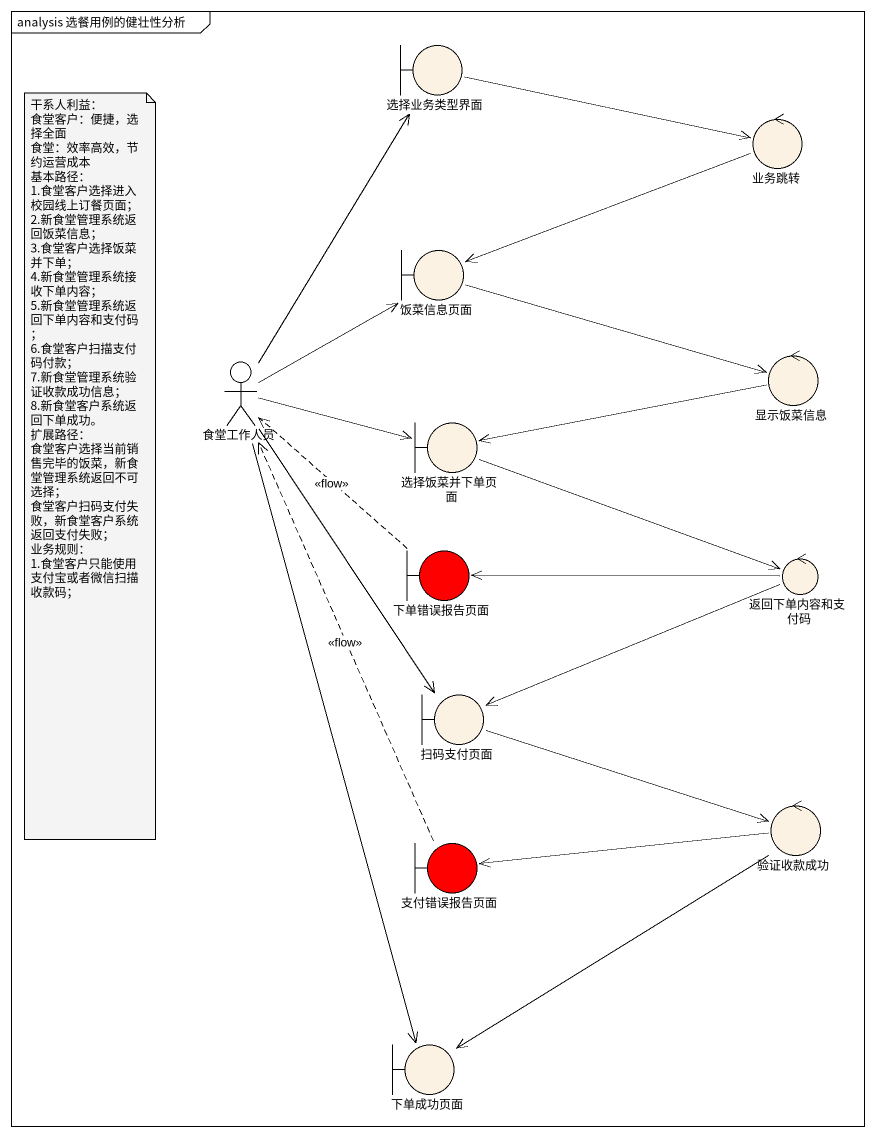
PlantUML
@startuml
mainframe analysis 选餐用例的健壮性分析
boundary 选择业务类型界面 #FCF2E3
control 业务跳转 #FCF2E3
boundary 饭菜信息页面 #FCF2E3
actor 食堂工作人员
control 显示饭菜信息 #FCF2E3
boundary 选择饭菜并下单页面 #FCF2E3
boundary 下单错误报告页面 #FF0000
control 返回下单内容和支付码 #FCF2E3
boundary 扫码支付页面 #FCF2E3
boundary 支付错误报告页面 #FF0000
control 验证收款成功 #FCF2E3
boundary 下单成功页面 #FCF2E3
选择业务类型界面 -right-> 业务跳转
业务跳转 -left-> 饭菜信息页面
饭菜信息页面 -right-> 显示饭菜信息
食堂工作人员 -up-> 选择业务类型界面
食堂工作人员 -right-> 饭菜信息页面
食堂工作人员 -right-> 选择饭菜并下单页面
食堂工作人员 --> 扫码支付页面
食堂工作人员 --> 下单成功页面
显示饭菜信息 -left-> 选择饭菜并下单页面
选择饭菜并下单页面 -right-> 返回下单内容和支付码
下单错误报告页面 .up.> 食堂工作人员 : <<flow>>
返回下单内容和支付码 -left-> 下单错误报告页面
返回下单内容和支付码 -left-> 扫码支付页面
扫码支付页面 -right-> 验证收款成功
支付错误报告页面 .up.> 食堂工作人员 : <<flow>>
验证收款成功 -left-> 支付错误报告页面
验证收款成功 --> 下单成功页面
note as N1
  干系人利益：
  食堂客户：便捷，选择全面
  食堂：效率高效，节约运营成本
  基本路径：
  1.食堂客户选择进入校园线上订餐页面；
  2.新食堂管理系统返回饭菜信息；
  3.食堂客户选择饭菜并下单；
  4.新食堂管理系统接收下单内容；
  5.新食堂管理系统返回下单内容和支付码；
  6.食堂客户扫描支付码付款；
  7.新食堂管理系统验证收款成功信息；
  8.新食堂客户系统返回下单成功。
  扩展路径：
  食堂客户选择当前销售完毕的饭菜，新食堂管理系统返回不可选择；
  食堂客户扫码支付失败，新食堂客户系统返回支付失败；
  业务规则：
  1.食堂客户只能使用支付宝或者微信扫描收款码；
end note
@enduml
